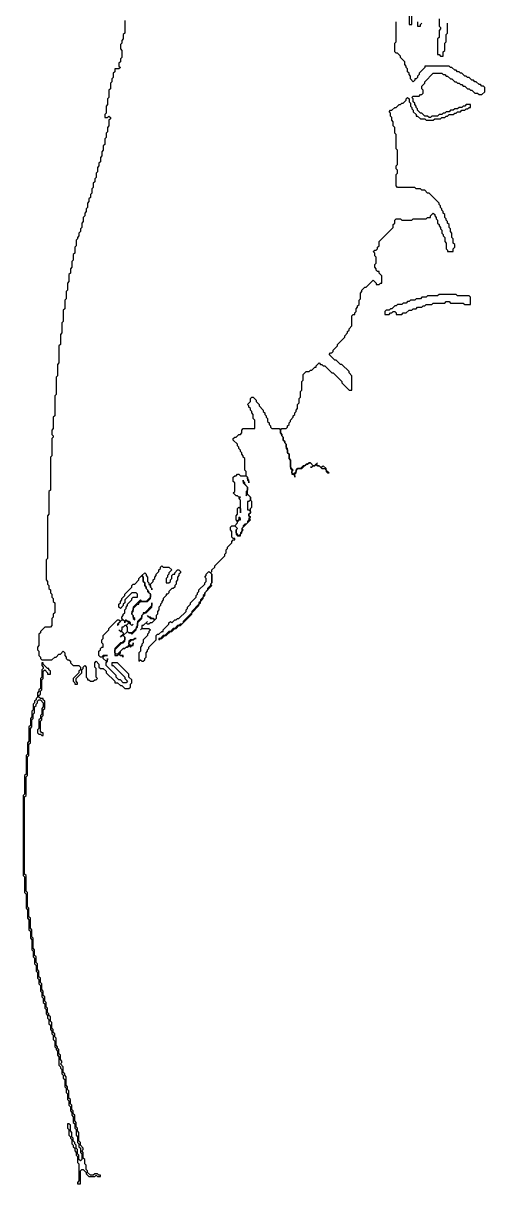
# Model space of a CAD drawing. Header units: metres. Extents: x 0 to 100, y 0 to 129.
# Drawn here: x 65 to 73.08, y 57.15 to 77.47 of the extents above; entities that cross this region are included whole.
import ezdxf

# ---------------------------------------------------------------- set-up
doc = ezdxf.new("R2010")
doc.units = ezdxf.units.M

msp = doc.modelspace()

# ---------------------------------------------------------------- linework, layer by layer
for points in [[(71.75, 77.825), (71.75, 77.45), (71.8, 77.45), (71.8, 77.775)], [(66.775, 77.525), (66.775, 77.3), (66.75, 77.275), (66.75, 77.2), (66.725, 77.175), (66.725, 77.125), (66.7, 77.1), (66.7, 77.025), (66.725, 77), (66.725, 76.875), (66.7, 76.85), (66.7, 76.8), (66.675, 76.775), (66.675, 76.725), (66.7, 76.7), (66.675, 76.675), (66.6, 76.675), (66.6, 76.625), (66.575, 76.6), (66.575, 76.525), (66.55, 76.5), (66.55, 76.45), (66.525, 76.425), (66.525, 76.325), (66.5, 76.3), (66.5, 76.175), (66.475, 76.15), (66.475, 76.05), (66.45, 76.025), (66.45, 75.9), (66.425, 75.875), (66.425, 75.825), (66.475, 75.825), (66.5, 75.85), (66.525, 75.825), (66.525, 75.8), (66.5, 75.775), (66.5, 75.675), (66.475, 75.65), (66.475, 75.575), (66.45, 75.55), (66.45, 75.475), (66.425, 75.45), (66.425, 75.35), (66.4, 75.325), (66.4, 75.25), (66.375, 75.225), (66.375, 75.15), (66.35, 75.125), (66.35, 75.05), (66.325, 75.025), (66.325, 74.975), (66.3, 74.95), (66.3, 74.875), (66.275, 74.85), (66.275, 74.775), (66.25, 74.75), (66.25, 74.7), (66.225, 74.675), (66.225, 74.6), (66.2, 74.575), (66.2, 74.5), (66.175, 74.475), (66.175, 74.425), (66.15, 74.4), (66.15, 74.35), (66.125, 74.325), (66.125, 74.25), (66.1, 74.225), (66.1, 74.175), (66.075, 74.15), (66.075, 74.1), (66.05, 74.075), (66.05, 74), (66.025, 73.975), (66.025, 73.9), (66, 73.875), (66, 73.825), (65.975, 73.8), (65.975, 73.75), (65.95, 73.725), (65.95, 73.7), (65.925, 73.675), (65.925, 73.575), (65.9, 73.55), (65.9, 73.45), (65.875, 73.425), (65.875, 73.325), (65.85, 73.3), (65.85, 73.2), (65.825, 73.175), (65.825, 73.1), (65.8, 73.075), (65.8, 72.95), (65.775, 72.925), (65.775, 72.8), (65.75, 72.775), (65.75, 72.65), (65.725, 72.625), (65.725, 72.475), (65.7, 72.45), (65.7, 72.25), (65.675, 72.225), (65.675, 72.05), (65.65, 72.025), (65.65, 71.85), (65.625, 71.825), (65.625, 71.525), (65.6, 71.5), (65.6, 71.3), (65.575, 71.275), (65.575, 70.975), (65.55, 70.95), (65.55, 70.6), (65.525, 70.575), (65.525, 70.375), (65.5, 70.35), (65.5, 70.275), (65.525, 70.25), (65.525, 70.225), (65.5, 70.2), (65.5, 69.9), (65.475, 69.875), (65.475, 69.3), (65.45, 69.275), (65.45, 68.875), (65.425, 68.85), (65.425, 68.1), (65.4, 68.075), (65.4, 67.725), (65.425, 67.7), (65.425, 67.65), (65.45, 67.625), (65.45, 67.575), (65.475, 67.55), (65.475, 67.5), (65.5, 67.475), (65.5, 67.425), (65.525, 67.4), (65.525, 67.35), (65.55, 67.325), (65.55, 67.15), (65.525, 67.125), (65.525, 67.075), (65.5, 67.05), (65.5, 66.925), (65.475, 66.9), (65.375, 66.9), (65.3, 66.825), (65.3, 66.8), (65.275, 66.775), (65.275, 66.575), (65.25, 66.55), (65.25, 66.5), (65.275, 66.475), (65.275, 66.4), (65.3, 66.375), (65.3, 66.35), (65.325, 66.325), (65.5, 66.325), (65.55, 66.375), (65.575, 66.375), (65.625, 66.425), (65.65, 66.425), (65.7, 66.475), (65.725, 66.45), (65.725, 66.4), (65.75, 66.375), (65.75, 66.35), (65.775, 66.325), (65.8, 66.325), (65.825, 66.3), (65.825, 66.275), (65.875, 66.225), (65.975, 66.225), (66, 66.2), (66, 66.15), (65.975, 66.125), (65.975, 66.1), (65.875, 66), (65.875, 65.95), (65.9, 65.925), (65.9, 65.9), (65.95, 65.9), (65.95, 65.925), (65.925, 65.95), (65.925, 66), (66.025, 66.1), (66.025, 66.15), (66.05, 66.175), (66.05, 66.2), (66.075, 66.225), (66.1, 66.2), (66.1, 66.025), (66.125, 66), (66.125, 65.975), (66.15, 65.975), (66.175, 65.95), (66.225, 65.95), (66.25, 65.975), (66.275, 65.975), (66.3, 66), (66.275, 66.025), (66.275, 66.175), (66.25, 66.2), (66.25, 66.275), (66.275, 66.3), (66.325, 66.25), (66.325, 66.2), (66.35, 66.175), (66.4, 66.175), (66.45, 66.125), (66.45, 66.1), (66.6, 65.95), (66.6, 65.925), (66.65, 65.925), (66.7, 65.875), (66.725, 65.875), (66.775, 65.825), (66.85, 65.825), (66.875, 65.85), (66.875, 65.9), (66.9, 65.925), (66.9, 65.975), (66.85, 66.025), (66.85, 66.075), (66.65, 66.275), (66.55, 66.275), (66.55, 66.225), (66.575, 66.225), (66.775, 66.025), (66.775, 66), (66.825, 65.95), (66.8, 65.925), (66.75, 65.925), (66.7, 65.975), (66.675, 65.975), (66.625, 66.025), (66.625, 66.05), (66.45, 66.225), (66.45, 66.275), (66.475, 66.3), (66.475, 66.35), (66.475, 66.325), (66.45, 66.3), (66.4, 66.35), (66.4, 66.375), (66.425, 66.4), (66.475, 66.4), (66.4, 66.4), (66.375, 66.375), (66.35, 66.375), (66.325, 66.4), (66.325, 66.475), (66.35, 66.5), (66.35, 66.525), (66.375, 66.55), (66.4, 66.55), (66.4, 66.6), (66.375, 66.625), (66.375, 66.675), (66.4, 66.7), (66.4, 66.75), (66.5, 66.85), (66.5, 66.875), (66.65, 67.025), (66.675, 67.025), (66.7, 67), (66.65, 66.95), (66.65, 66.925), (66.675, 66.95), (66.675, 66.975), (66.725, 67.025), (66.75, 67.025), (66.775, 67), (66.775, 66.975), (66.775, 67), (66.8, 67.025), (66.85, 66.975), (66.8, 66.925), (66.775, 66.925), (66.75, 66.9), (66.725, 66.9), (66.725, 66.85), (66.7, 66.825), (66.675, 66.85), (66.7, 66.825), (66.725, 66.825), (66.75, 66.8), (66.75, 66.775), (66.7, 66.725), (66.725, 66.75), (66.75, 66.75), (66.775, 66.725), (66.775, 66.675), (66.725, 66.625), (66.7, 66.625), (66.6, 66.525), (66.6, 66.4), (66.65, 66.4), (66.675, 66.425), (66.7, 66.4), (66.725, 66.4), (66.75, 66.375), (66.75, 66.4), (66.7, 66.4), (66.675, 66.425), (66.7, 66.45), (66.7, 66.475), (66.75, 66.525), (66.775, 66.525), (66.8, 66.55), (66.825, 66.55), (66.85, 66.575), (66.875, 66.55), (66.9, 66.575), (66.925, 66.575), (66.925, 66.625), (66.925, 66.6), (66.9, 66.575), (66.875, 66.575), (66.85, 66.6), (66.85, 66.625), (66.9, 66.675), (66.925, 66.675), (66.95, 66.7), (66.975, 66.7), (66.95, 66.7), (66.925, 66.675), (66.875, 66.675), (66.85, 66.65), (66.85, 66.575), (66.825, 66.55), (66.8, 66.55), (66.775, 66.525), (66.75, 66.525), (66.65, 66.425), (66.625, 66.425), (66.6, 66.45), (66.6, 66.5), (66.725, 66.625), (66.75, 66.625), (66.775, 66.65), (66.775, 66.725), (66.75, 66.75), (66.825, 66.825), (66.85, 66.8), (66.875, 66.8), (66.9, 66.775), (66.975, 66.85), (66.975, 66.875), (67, 66.9), (67, 66.975), (67.075, 67.05), (67.075, 67.1), (67.125, 67.15), (67.15, 67.15), (67.25, 67.25), (67.25, 67.325), (67.25, 67.275), (67.125, 67.15), (67.1, 67.15), (67.1, 67.125), (67.075, 67.1), (67.075, 67.075), (67, 67), (67, 66.925), (66.975, 66.9), (66.975, 66.875), (66.9, 66.8), (66.85, 66.8), (66.825, 66.825), (66.825, 66.9), (66.8, 66.925), (66.85, 66.975), (66.9, 66.925), (66.925, 66.95), (66.9, 66.925), (66.875, 66.95), (66.875, 66.975), (66.85, 67), (66.825, 67), (66.8, 67.025), (66.775, 67), (66.725, 67.05), (66.725, 67.075), (66.75, 67.1), (66.75, 67.125), (66.775, 67.15), (66.775, 67.2), (66.8, 67.225), (66.8, 67.25), (66.825, 67.275), (66.825, 67.3), (66.9, 67.375), (66.9, 67.4), (66.925, 67.425), (67, 67.425), (67, 67.475), (66.975, 67.5), (66.9, 67.5), (66.775, 67.375), (66.775, 67.325), (66.75, 67.3), (66.75, 67.275), (66.7, 67.225), (66.675, 67.25), (66.675, 67.3), (66.7, 67.325), (66.7, 67.35), (66.725, 67.375), (66.725, 67.4), (66.775, 67.45), (66.775, 67.475), (66.9, 67.6), (66.9, 67.625), (66.925, 67.65), (66.95, 67.65), (67.025, 67.725), (67.025, 67.75), (67.075, 67.8), (67.1, 67.775), (67.1, 67.7), (67.125, 67.675), (67.125, 67.625), (67.15, 67.6), (67.15, 67.575), (67.175, 67.55), (67.175, 67.525), (67.225, 67.475), (67.225, 67.425), (67.15, 67.35), (67.075, 67.35), (67.05, 67.375), (66.925, 67.25), (66.925, 67.2), (66.9, 67.175), (66.9, 67.125), (66.925, 67.1), (66.925, 67.05), (66.95, 67.025), (66.95, 67.05), (66.925, 67.075), (66.925, 67.1), (66.9, 67.125), (66.9, 67.15), (66.925, 67.175), (66.925, 67.225), (67, 67.3), (67.025, 67.3), (67.025, 67.325), (67.05, 67.35), (67.175, 67.35), (67.225, 67.4), (67.225, 67.475), (67.2, 67.5), (67.2, 67.525), (67.15, 67.575), (67.15, 67.6), (67.125, 67.625), (67.125, 67.675), (67.1, 67.7), (67.1, 67.775), (67.075, 67.8), (67.125, 67.85), (67.15, 67.825), (67.15, 67.8), (67.175, 67.775), (67.175, 67.7), (67.2, 67.675), (67.2, 67.65), (67.225, 67.625), (67.225, 67.6), (67.25, 67.575), (67.25, 67.55), (67.25, 67.575), (67.225, 67.6), (67.225, 67.65), (67.275, 67.7), (67.275, 67.725), (67.3, 67.75), (67.3, 67.775), (67.325, 67.8), (67.325, 67.825), (67.375, 67.875), (67.375, 67.9), (67.4, 67.925), (67.4, 67.95), (67.425, 67.975), (67.45, 67.95), (67.55, 67.95), (67.6, 67.9), (67.55, 67.85), (67.55, 67.825), (67.525, 67.8), (67.525, 67.775), (67.5, 67.75), (67.5, 67.675), (67.55, 67.675), (67.575, 67.7), (67.575, 67.725), (67.6, 67.75), (67.6, 67.8), (67.625, 67.825), (67.65, 67.825), (67.65, 67.85), (67.7, 67.9), (67.725, 67.9), (67.75, 67.875), (67.75, 67.85), (67.725, 67.825), (67.725, 67.8), (67.7, 67.775), (67.7, 67.725), (67.675, 67.7), (67.675, 67.65), (67.65, 67.625), (67.65, 67.6), (67.625, 67.575), (67.6, 67.575), (67.55, 67.525), (67.55, 67.5), (67.525, 67.475), (67.5, 67.475), (67.5, 67.45), (67.45, 67.4), (67.45, 67.375), (67.425, 67.35), (67.425, 67.325), (67.4, 67.3), (67.4, 67.275), (67.375, 67.25), (67.375, 67.2), (67.35, 67.175), (67.35, 67.125), (67.325, 67.1), (67.325, 67.05), (67.3, 67.025), (67.275, 67.05), (67.25, 67.05), (67.225, 67.075), (67.2, 67.075), (67.175, 67.1), (67.225, 67.05), (67.275, 67.05), (67.3, 67.025), (67.25, 66.975), (67.225, 66.975), (67.2, 66.95), (67.175, 66.95), (67.15, 66.975), (67.175, 67), (67.1, 66.925), (67.075, 66.925), (67.075, 66.875), (67.05, 66.85), (67.075, 66.875), (67.2, 66.875), (67.225, 66.85), (67.2, 66.825), (67.2, 66.8), (67.175, 66.775), (67.175, 66.75), (67.1, 66.675), (67.1, 66.625), (67.075, 66.6), (67.075, 66.575), (67.05, 66.55), (67.05, 66.475), (67.025, 66.45), (67.025, 66.3), (67.05, 66.325), (67.075, 66.3), (67.1, 66.3), (67.125, 66.325), (67.125, 66.35), (67.15, 66.375), (67.15, 66.45), (67.175, 66.475), (67.175, 66.5), (67.2, 66.525), (67.2, 66.55), (67.325, 66.675), (67.325, 66.75), (67.35, 66.775), (67.375, 66.775), (67.425, 66.825), (67.45, 66.825), (67.45, 66.85), (67.55, 66.95), (67.55, 66.975), (67.575, 67), (67.6, 66.975), (67.65, 67.025), (67.675, 67.025), (67.7, 67.05), (67.725, 67.05), (67.85, 67.175), (67.85, 67.2), (67.875, 67.225), (67.875, 67.25), (67.925, 67.3), (67.925, 67.325), (68.025, 67.425), (68.025, 67.45), (68.05, 67.475), (68.05, 67.5), (68.075, 67.525), (68.075, 67.55), (68.175, 67.65), (68.175, 67.675), (68.2, 67.7), (68.2, 67.75), (68.175, 67.775), (68.2, 67.8), (68.2, 67.825), (68.25, 67.875), (68.3, 67.825), (68.3, 67.675), (68.275, 67.65), (68.275, 67.625), (68.225, 67.575), (68.225, 67.55), (68.175, 67.5), (68.175, 67.475), (68.15, 67.45), (68.15, 67.425), (68.1, 67.375), (68.1, 67.35), (68.075, 67.325), (68.075, 67.3), (67.95, 67.175), (67.95, 67.15), (67.8, 67), (67.8, 66.975), (67.775, 66.95), (67.75, 66.95), (67.725, 66.925), (67.7, 66.925), (67.65, 66.875), (67.625, 66.875), (67.575, 66.825), (67.55, 66.825), (67.475, 66.75), (67.45, 66.75), (67.4, 66.7), (67.375, 66.7), (67.375, 66.675), (67.4, 66.7), (67.425, 66.7), (67.475, 66.75), (67.5, 66.75), (67.575, 66.825), (67.6, 66.825), (67.65, 66.875), (67.675, 66.875), (67.725, 66.925), (67.75, 66.925), (67.95, 67.125), (67.95, 67.15), (68.075, 67.275), (68.075, 67.3), (68.1, 67.325), (68.1, 67.35), (68.15, 67.4), (68.15, 67.425), (68.175, 67.45), (68.175, 67.5), (68.3, 67.625), (68.275, 67.65), (68.3, 67.675), (68.3, 67.825), (68.275, 67.85), (68.3, 67.875), (68.3, 67.9), (68.35, 67.95), (68.35, 67.975), (68.525, 68.15), (68.525, 68.175), (68.55, 68.2), (68.55, 68.25), (68.575, 68.275), (68.575, 68.3), (68.65, 68.375), (68.65, 68.4), (68.675, 68.425), (68.7, 68.425), (68.7, 68.45), (68.675, 68.45), (68.65, 68.475), (68.65, 68.575), (68.625, 68.6), (68.625, 68.65), (68.65, 68.675), (68.7, 68.675), (68.75, 68.625), (68.725, 68.6), (68.725, 68.525), (68.75, 68.5), (68.8, 68.5), (68.8, 68.525), (68.825, 68.55), (68.825, 68.575), (68.85, 68.6), (68.825, 68.625), (68.975, 68.775), (68.95, 68.8), (68.975, 68.825), (68.95, 68.85), (68.95, 68.875), (68.975, 68.9), (68.975, 68.975), (69, 69), (69, 69.1), (68.975, 69.125), (68.975, 69.175), (68.925, 69.225), (68.925, 69.35), (68.875, 69.4), (68.875, 69.425), (68.85, 69.45), (68.85, 69.475), (68.85, 69.425), (68.925, 69.35), (68.925, 69.3), (68.9, 69.275), (68.9, 69.2), (68.925, 69.225), (68.975, 69.175), (68.975, 69.125), (68.95, 69.1), (68.925, 69.1), (68.925, 68.95), (68.95, 68.95), (68.975, 68.925), (68.975, 68.9), (68.95, 68.875), (68.95, 68.85), (68.975, 68.825), (68.95, 68.8), (68.95, 68.775), (68.925, 68.75), (68.925, 68.725), (68.9, 68.7), (68.875, 68.7), (68.85, 68.675), (68.85, 68.65), (68.825, 68.625), (68.825, 68.575), (68.8, 68.55), (68.8, 68.525), (68.775, 68.5), (68.725, 68.55), (68.725, 68.6), (68.75, 68.625), (68.7, 68.675), (68.75, 68.725), (68.75, 68.75), (68.775, 68.775), (68.8, 68.775), (68.8, 68.8), (68.775, 68.825), (68.775, 68.775), (68.75, 68.75), (68.725, 68.775), (68.725, 68.85), (68.75, 68.875), (68.75, 68.975), (68.775, 69), (68.8, 68.975), (68.8, 68.9), (68.8, 69.125), (68.775, 69.15), (68.8, 69.175), (68.775, 69.175), (68.75, 69.2), (68.725, 69.2), (68.675, 69.25), (68.7, 69.275), (68.7, 69.425), (68.675, 69.45), (68.675, 69.525), (68.7, 69.55), (68.725, 69.55), (68.75, 69.575), (68.775, 69.575), (68.8, 69.55), (68.9, 69.55), (68.925, 69.525), (68.925, 69.475), (68.95, 69.45), (68.95, 69.425), (68.95, 69.475), (68.925, 69.5), (68.925, 69.525), (68.9, 69.55), (68.9, 69.625), (68.875, 69.65), (68.875, 69.85), (68.85, 69.875), (68.85, 69.9), (68.825, 69.925), (68.825, 69.95), (68.8, 69.975), (68.8, 70), (68.775, 70.025), (68.775, 70.05), (68.75, 70.075), (68.75, 70.1), (68.675, 70.175), (68.675, 70.2), (68.7, 70.225), (68.725, 70.225), (68.775, 70.275), (68.8, 70.275), (68.825, 70.3), (68.825, 70.35), (68.85, 70.375), (69.05, 70.375), (69.05, 70.525), (69.025, 70.55), (69.025, 70.625), (69, 70.65), (69, 70.675), (68.975, 70.7), (68.975, 70.725), (68.95, 70.75), (68.95, 70.775), (68.925, 70.8), (68.975, 70.85), (68.975, 70.9), (69, 70.925), (69.025, 70.925), (69.075, 70.875), (69.075, 70.85), (69.125, 70.8), (69.125, 70.775), (69.2, 70.7), (69.2, 70.675), (69.225, 70.65), (69.225, 70.625), (69.25, 70.6), (69.25, 70.575), (69.275, 70.55), (69.275, 70.5), (69.3, 70.475), (69.3, 70.45), (69.325, 70.425), (69.325, 70.4), (69.35, 70.375), (69.475, 70.375), (69.5, 70.35), (69.5, 70.3), (69.525, 70.275), (69.525, 70.25), (69.55, 70.225), (69.55, 70.175), (69.575, 70.15), (69.575, 70.125), (69.6, 70.1), (69.6, 70.025), (69.625, 70), (69.625, 69.95), (69.65, 69.925), (69.65, 69.85), (69.675, 69.825), (69.675, 69.675), (69.7, 69.65), (69.7, 69.575), (69.725, 69.575), (69.75, 69.55), (69.75, 69.525), (69.75, 69.575), (69.775, 69.6), (69.775, 69.65), (69.8, 69.675), (69.875, 69.675), (69.95, 69.75), (69.975, 69.75), (70, 69.775), (70.025, 69.775), (70.075, 69.725), (70.05, 69.7), (70.025, 69.7), (70.05, 69.7), (70.075, 69.725), (70.1, 69.725), (70.125, 69.75), (70.15, 69.725), (70.175, 69.725), (70.225, 69.675), (70.275, 69.675), (70.3, 69.65), (70.3, 69.625), (70.325, 69.6), (70.35, 69.6), (70.3, 69.65), (70.3, 69.675), (70.25, 69.725), (70.225, 69.7), (70.2, 69.7), (70.175, 69.725), (70.15, 69.725), (70.125, 69.75), (70.15, 69.775), (70.1, 69.725), (70.075, 69.725), (70.025, 69.775), (70, 69.775), (69.975, 69.75), (69.95, 69.75), (69.925, 69.725), (69.9, 69.725), (69.85, 69.675), (69.8, 69.675), (69.775, 69.65), (69.775, 69.625), (69.725, 69.575), (69.7, 69.6), (69.7, 69.625), (69.725, 69.65), (69.675, 69.7), (69.675, 69.825), (69.65, 69.85), (69.65, 69.925), (69.625, 69.95), (69.625, 70.025), (69.6, 70.05), (69.6, 70.1), (69.575, 70.125), (69.575, 70.15), (69.55, 70.175), (69.55, 70.225), (69.525, 70.25), (69.525, 70.275), (69.5, 70.3), (69.5, 70.35), (69.525, 70.375), (69.6, 70.375), (69.625, 70.4), (69.625, 70.425), (69.65, 70.45), (69.65, 70.475), (69.675, 70.5), (69.675, 70.525), (69.725, 70.575), (69.725, 70.6), (69.75, 70.625), (69.75, 70.65), (69.775, 70.675), (69.775, 70.7), (69.8, 70.725), (69.8, 70.8), (69.825, 70.825), (69.825, 70.9), (69.85, 70.925), (69.85, 71.025), (69.875, 71.05), (69.875, 71.2), (69.9, 71.225), (69.9, 71.325), (69.95, 71.375), (70, 71.375), (70.025, 71.4), (70.05, 71.4), (70.1, 71.45), (70.125, 71.45), (70.125, 71.475), (70.175, 71.525), (70.2, 71.5), (70.225, 71.5), (70.25, 71.475), (70.275, 71.475), (70.4, 71.35), (70.425, 71.35), (70.575, 71.2), (70.575, 71.175), (70.7, 71.05), (70.75, 71.05), (70.75, 71.3), (70.7, 71.35), (70.7, 71.375), (70.575, 71.5), (70.55, 71.5), (70.475, 71.575), (70.45, 71.575), (70.35, 71.675), (70.375, 71.7), (70.4, 71.7), (70.425, 71.725), (70.425, 71.75), (70.5, 71.825), (70.5, 71.85), (70.625, 71.975), (70.625, 72), (70.675, 72.05), (70.675, 72.075), (70.7, 72.1), (70.7, 72.125), (70.75, 72.175), (70.75, 72.35), (70.775, 72.375), (70.8, 72.375), (70.8, 72.4), (70.825, 72.425), (70.825, 72.475), (70.85, 72.5), (70.85, 72.525), (70.875, 72.55), (70.875, 72.625), (70.9, 72.65), (70.9, 72.75), (70.925, 72.775), (70.925, 72.8), (70.975, 72.85), (71, 72.85), (71.125, 72.975), (71.175, 72.925), (71.175, 72.9), (71.225, 72.9), (71.25, 72.925), (71.275, 72.925), (71.275, 73.05), (71.225, 73.1), (71.225, 73.125), (71.2, 73.125), (71.175, 73.15), (71.175, 73.175), (71.15, 73.2), (71.15, 73.25), (71.175, 73.275), (71.175, 73.375), (71.15, 73.4), (71.15, 73.45), (71.125, 73.475), (71.15, 73.5), (71.175, 73.5), (71.2, 73.525), (71.2, 73.55), (71.225, 73.575), (71.225, 73.65), (71.475, 73.9), (71.475, 73.95), (71.5, 73.975), (71.5, 74.025), (71.525, 74.05), (71.6, 74.05), (71.625, 74.025), (71.8, 74.025), (71.825, 74.05), (72.05, 74.05), (72.075, 74.075), (72.125, 74.075), (72.125, 74.1), (72.175, 74.15), (72.2, 74.125), (72.2, 74.1), (72.225, 74.075), (72.225, 74.05), (72.25, 74.025), (72.25, 73.975), (72.275, 73.95), (72.275, 73.925), (72.3, 73.9), (72.3, 73.875), (72.325, 73.85), (72.325, 73.8), (72.35, 73.775), (72.35, 73.75), (72.375, 73.725), (72.375, 73.65), (72.4, 73.625), (72.4, 73.525), (72.425, 73.5), (72.425, 73.475), (72.525, 73.475), (72.525, 73.525), (72.55, 73.55), (72.55, 73.6), (72.525, 73.625), (72.525, 73.7), (72.5, 73.725), (72.5, 73.8), (72.475, 73.825), (72.475, 73.875), (72.45, 73.9), (72.45, 73.95), (72.425, 73.975), (72.425, 74), (72.4, 74.025), (72.4, 74.05), (72.375, 74.075), (72.375, 74.125), (72.35, 74.15), (72.35, 74.175), (72.325, 74.2), (72.325, 74.225), (72.3, 74.25), (72.3, 74.275), (72.275, 74.3), (72.275, 74.325), (72.1, 74.5), (72.075, 74.5), (72.025, 74.55), (71.975, 74.55), (71.95, 74.575), (71.875, 74.575), (71.85, 74.6), (71.55, 74.6), (71.525, 74.625), (71.525, 74.825), (71.55, 74.85), (71.55, 74.9), (71.525, 74.925), (71.525, 74.975), (71.55, 75), (71.55, 75.25), (71.525, 75.275), (71.525, 75.525), (71.5, 75.55), (71.5, 75.65), (71.475, 75.675), (71.475, 75.75), (71.45, 75.775), (71.45, 75.825), (71.425, 75.85), (71.425, 75.9), (71.4, 75.925), (71.425, 75.95), (71.45, 75.95), (71.5, 76), (71.525, 76), (71.575, 76.05), (71.6, 76.05), (71.625, 76.075), (71.65, 76.075), (71.7, 76.125), (71.7, 76.15), (71.725, 76.175), (71.75, 76.15), (71.75, 76.1), (71.775, 76.075), (71.775, 76.025), (71.8, 76), (71.8, 75.975), (71.825, 75.95), (71.825, 75.925), (71.875, 75.875), (71.875, 75.85), (71.9, 75.85), (71.95, 75.8), (72.025, 75.8), (72.05, 75.775), (72.175, 75.775), (72.2, 75.8), (72.3, 75.8), (72.325, 75.825), (72.375, 75.825), (72.4, 75.85), (72.425, 75.85), (72.45, 75.875), (72.525, 75.875), (72.55, 75.9), (72.575, 75.9), (72.6, 75.925), (72.65, 75.925), (72.675, 75.95), (72.725, 75.95), (72.75, 75.975), (72.775, 75.975), (72.8, 76), (72.825, 76), (72.825, 76.05), (72.75, 76.05), (72.725, 76.025), (72.7, 76.025), (72.675, 76), (72.625, 76), (72.6, 75.975), (72.55, 75.975), (72.525, 75.95), (72.475, 75.95), (72.45, 75.925), (72.4, 75.925), (72.375, 75.9), (72.35, 75.9), (72.325, 75.875), (72.275, 75.875), (72.25, 75.85), (72.15, 75.85), (72.125, 75.825), (72.1, 75.825), (72.075, 75.85), (72.025, 75.85), (71.975, 75.9), (71.95, 75.9), (71.9, 75.95), (71.9, 75.975), (71.875, 76), (71.875, 76.025), (71.85, 76.05), (71.85, 76.075), (71.825, 76.1), (71.825, 76.15), (71.8, 76.175), (71.825, 76.2), (71.925, 76.2), (71.95, 76.225), (71.975, 76.225), (72, 76.25), (72, 76.3), (71.975, 76.325), (71.975, 76.375), (72.025, 76.425), (72.025, 76.45), (72.175, 76.6), (72.325, 76.6), (72.35, 76.575), (72.375, 76.575), (72.4, 76.55), (72.425, 76.55), (72.475, 76.5), (72.5, 76.5), (72.55, 76.45), (72.575, 76.45), (72.6, 76.425), (72.625, 76.425), (72.65, 76.4), (72.675, 76.4), (72.7, 76.375), (72.725, 76.375), (72.775, 76.325), (72.8, 76.325), (72.825, 76.3), (72.85, 76.3), (72.9, 76.25), (72.95, 76.25), (72.975, 76.225), (73.025, 76.225), (73.075, 76.275), (73.075, 76.35), (73.05, 76.375), (73.025, 76.375), (73, 76.4), (72.975, 76.4), (72.925, 76.45), (72.9, 76.45), (72.875, 76.475), (72.85, 76.475), (72.8, 76.525), (72.775, 76.525), (72.75, 76.55), (72.725, 76.55), (72.675, 76.6), (72.65, 76.6), (72.625, 76.625), (72.6, 76.625), (72.575, 76.65), (72.55, 76.65), (72.5, 76.7), (72.475, 76.7), (72.45, 76.725), (72.025, 76.725), (72.025, 76.7), (71.925, 76.6), (71.925, 76.575), (71.9, 76.55), (71.9, 76.525), (71.875, 76.5), (71.85, 76.5), (71.85, 76.475), (71.825, 76.45), (71.775, 76.5), (71.775, 76.55), (71.75, 76.575), (71.75, 76.6), (71.725, 76.625), (71.725, 76.675), (71.7, 76.7), (71.7, 76.725), (71.675, 76.75), (71.675, 76.8), (71.6, 76.875), (71.6, 76.9), (71.55, 76.95), (71.525, 76.95), (71.5, 76.975), (71.5, 77.125), (71.525, 77.15), (71.525, 77.5)], [(71.9, 77.5), (71.9, 77.425), (71.95, 77.425), (71.95, 77.45), (71.975, 77.475)], [(72.275, 77.55), (72.275, 77.425), (72.3, 77.4), (72.3, 77.375), (72.275, 77.35), (72.275, 77.225), (72.25, 77.2), (72.25, 76.925), (72.275, 76.925), (72.3, 76.9), (72.35, 76.9), (72.35, 76.975), (72.375, 77), (72.375, 77.125), (72.4, 77.15), (72.4, 77.275), (72.425, 77.3), (72.425, 77.475)], [(72.275, 72.725), (72.25, 72.7), (72.075, 72.7), (72.05, 72.675), (71.975, 72.675), (71.95, 72.65), (71.875, 72.65), (71.85, 72.625), (71.775, 72.625), (71.75, 72.6), (71.725, 72.6), (71.7, 72.575), (71.65, 72.575), (71.625, 72.55), (71.55, 72.55), (71.525, 72.525), (71.5, 72.525), (71.45, 72.475), (71.425, 72.475), (71.4, 72.45), (71.35, 72.45), (71.325, 72.425), (71.325, 72.375), (71.4, 72.375), (71.425, 72.4), (71.45, 72.4), (71.475, 72.425), (71.5, 72.425), (71.525, 72.4), (71.525, 72.375), (71.625, 72.375), (71.65, 72.4), (71.7, 72.4), (71.75, 72.45), (71.8, 72.45), (71.825, 72.475), (71.875, 72.475), (71.9, 72.5), (71.975, 72.5), (72, 72.525), (72.025, 72.525), (72.05, 72.55), (72.15, 72.55), (72.175, 72.575), (72.375, 72.575), (72.4, 72.6), (72.45, 72.6), (72.475, 72.575), (72.7, 72.575), (72.725, 72.55), (72.825, 72.55), (72.825, 72.675), (72.8, 72.7), (72.6, 72.7), (72.575, 72.725), (72.275, 72.725)], [(65.325, 66.275), (65.325, 66.225), (65.35, 66.2), (65.35, 66.175), (65.325, 66.15), (65.325, 66.025), (65.3, 66), (65.3, 65.825), (65.275, 65.8), (65.275, 65.775), (65.25, 65.75), (65.25, 65.675), (65.225, 65.65), (65.225, 65.625), (65.2, 65.6), (65.2, 65.575), (65.175, 65.55), (65.175, 65.45), (65.15, 65.425), (65.15, 65.325), (65.125, 65.3), (65.125, 65.175), (65.1, 65.15), (65.1, 64.9), (65.075, 64.875), (65.075, 64.675), (65.05, 64.65), (65.05, 64.325), (65.025, 64.3), (65.025, 63.975), (65, 63.95), (65, 62.55), (65.025, 62.525), (65.025, 62.25), (65.05, 62.225), (65.05, 61.975), (65.075, 61.95), (65.075, 61.8), (65.1, 61.775), (65.1, 61.6), (65.125, 61.575), (65.125, 61.45), (65.15, 61.425), (65.15, 61.25), (65.175, 61.225), (65.175, 61.125), (65.2, 61.1), (65.2, 61), (65.225, 60.975), (65.225, 60.875), (65.25, 60.85), (65.25, 60.75), (65.275, 60.725), (65.275, 60.65), (65.3, 60.625), (65.3, 60.525), (65.325, 60.5), (65.325, 60.425), (65.35, 60.4), (65.35, 60.325), (65.375, 60.3), (65.375, 60.225), (65.4, 60.2), (65.4, 60.125), (65.425, 60.1), (65.425, 60.05), (65.45, 60.025), (65.45, 59.95), (65.475, 59.925), (65.475, 59.85), (65.5, 59.825), (65.5, 59.775), (65.525, 59.75), (65.525, 59.675), (65.55, 59.65), (65.55, 59.55), (65.575, 59.525), (65.575, 59.5), (65.6, 59.475), (65.6, 59.4), (65.625, 59.375), (65.625, 59.225), (65.65, 59.2), (65.65, 59.175), (65.675, 59.15), (65.675, 59.075), (65.7, 59.05), (65.7, 59), (65.725, 58.975), (65.725, 58.85), (65.75, 58.825), (65.75, 58.75), (65.775, 58.725), (65.775, 58.625), (65.8, 58.6), (65.8, 58.525), (65.825, 58.5), (65.825, 58.425), (65.85, 58.4), (65.85, 58.35), (65.875, 58.325), (65.875, 58.225), (65.9, 58.2), (65.9, 58.125), (65.925, 58.1), (65.925, 58), (65.95, 57.975), (65.95, 57.875), (65.975, 57.85), (65.975, 57.8), (66, 57.775), (66, 57.7), (66.025, 57.675), (66.025, 57.575), (66, 57.55), (65.975, 57.575), (65.975, 57.65), (65.95, 57.675), (65.95, 57.75), (65.925, 57.775), (65.925, 57.825), (65.9, 57.85), (65.9, 57.875), (65.875, 57.9), (65.875, 57.95), (65.85, 57.975), (65.85, 58.05), (65.825, 58.075), (65.825, 58.175), (65.8, 58.2), (65.775, 58.2), (65.775, 58.125), (65.8, 58.1), (65.8, 58), (65.825, 57.975), (65.825, 57.95), (65.85, 57.925), (65.85, 57.85), (65.875, 57.825), (65.875, 57.8), (65.9, 57.775), (65.9, 57.725), (65.925, 57.7), (65.925, 57.65), (65.95, 57.625), (65.95, 57.525), (65.975, 57.5), (65.975, 57.2), (65.95, 57.175), (65.95, 57.15), (66, 57.15), (66, 57.375), (66.025, 57.4), (66.05, 57.4), (66.1, 57.35), (66.1, 57.325), (66.15, 57.275), (66.25, 57.275), (66.275, 57.3), (66.3, 57.275), (66.35, 57.275), (66.35, 57.3), (66.325, 57.3), (66.3, 57.325), (66.25, 57.325), (66.225, 57.3), (66.175, 57.3), (66.125, 57.35), (66.125, 57.375), (66.1, 57.4), (66.1, 57.475), (66.075, 57.5), (66.075, 57.575), (66.05, 57.6), (66.05, 57.7), (66.025, 57.725), (66.05, 57.75), (66.05, 57.775), (66, 57.825), (66, 57.875), (65.975, 57.9), (65.975, 58.05), (65.95, 58.075), (65.95, 58.125), (65.925, 58.15), (65.925, 58.225), (65.9, 58.25), (65.9, 58.35), (65.875, 58.375), (65.875, 58.425), (65.85, 58.45), (65.85, 58.525), (65.825, 58.55), (65.825, 58.625), (65.8, 58.65), (65.8, 58.775), (65.775, 58.8), (65.775, 58.85), (65.75, 58.875), (65.75, 59.025), (65.725, 59.05), (65.725, 59.075), (65.7, 59.1), (65.7, 59.2), (65.65, 59.25), (65.675, 59.275), (65.675, 59.3), (65.65, 59.325), (65.65, 59.4), (65.625, 59.425), (65.625, 59.5), (65.6, 59.525), (65.6, 59.55), (65.575, 59.575), (65.575, 59.7), (65.55, 59.725), (65.55, 59.775), (65.525, 59.8), (65.525, 59.85), (65.5, 59.875), (65.5, 59.975), (65.475, 60), (65.475, 60.075), (65.45, 60.1), (65.45, 60.125), (65.425, 60.15), (65.425, 60.225), (65.4, 60.25), (65.4, 60.325), (65.375, 60.35), (65.375, 60.425), (65.35, 60.45), (65.35, 60.525), (65.325, 60.55), (65.325, 60.65), (65.3, 60.675), (65.3, 60.75), (65.275, 60.775), (65.275, 60.875), (65.25, 60.9), (65.25, 61), (65.225, 61.025), (65.225, 61.125), (65.2, 61.15), (65.2, 61.25), (65.175, 61.275), (65.175, 61.45), (65.15, 61.475), (65.15, 61.6), (65.125, 61.625), (65.125, 61.8), (65.1, 61.825), (65.1, 61.975), (65.075, 62), (65.075, 62.25), (65.05, 62.275), (65.05, 62.55), (65.025, 62.575), (65.025, 63.925), (65.05, 63.95), (65.05, 64.275), (65.075, 64.3), (65.075, 64.625), (65.1, 64.65), (65.1, 64.85), (65.125, 64.875), (65.125, 65.125), (65.15, 65.15), (65.15, 65.275), (65.175, 65.3), (65.175, 65.375), (65.2, 65.4), (65.2, 65.5), (65.225, 65.525), (65.225, 65.55), (65.25, 65.575), (65.25, 65.6), (65.275, 65.625), (65.3, 65.625), (65.35, 65.575), (65.35, 65.5), (65.325, 65.475), (65.325, 65.375), (65.3, 65.35), (65.3, 65.3), (65.275, 65.275), (65.275, 65.125), (65.25, 65.1), (65.25, 65.05), (65.275, 65.025), (65.3, 65.025), (65.325, 65), (65.35, 65), (65.35, 65.05), (65.325, 65.05), (65.3, 65.075), (65.3, 65.25), (65.325, 65.275), (65.325, 65.325), (65.35, 65.35), (65.35, 65.45), (65.375, 65.475), (65.375, 65.6), (65.35, 65.625), (65.35, 65.65), (65.3, 65.65), (65.275, 65.675), (65.275, 65.7), (65.3, 65.725), (65.3, 65.775), (65.325, 65.8), (65.325, 65.975), (65.35, 66), (65.35, 66.125), (65.375, 66.15), (65.425, 66.1), (65.425, 66.075), (65.475, 66.075), (65.475, 66.125), (65.45, 66.15), (65.45, 66.175), (65.425, 66.175), (65.35, 66.25), (65.35, 66.275), (65.325, 66.275)]]:
    msp.add_lwpolyline(points)

doc.saveas('drawing.dxf')
